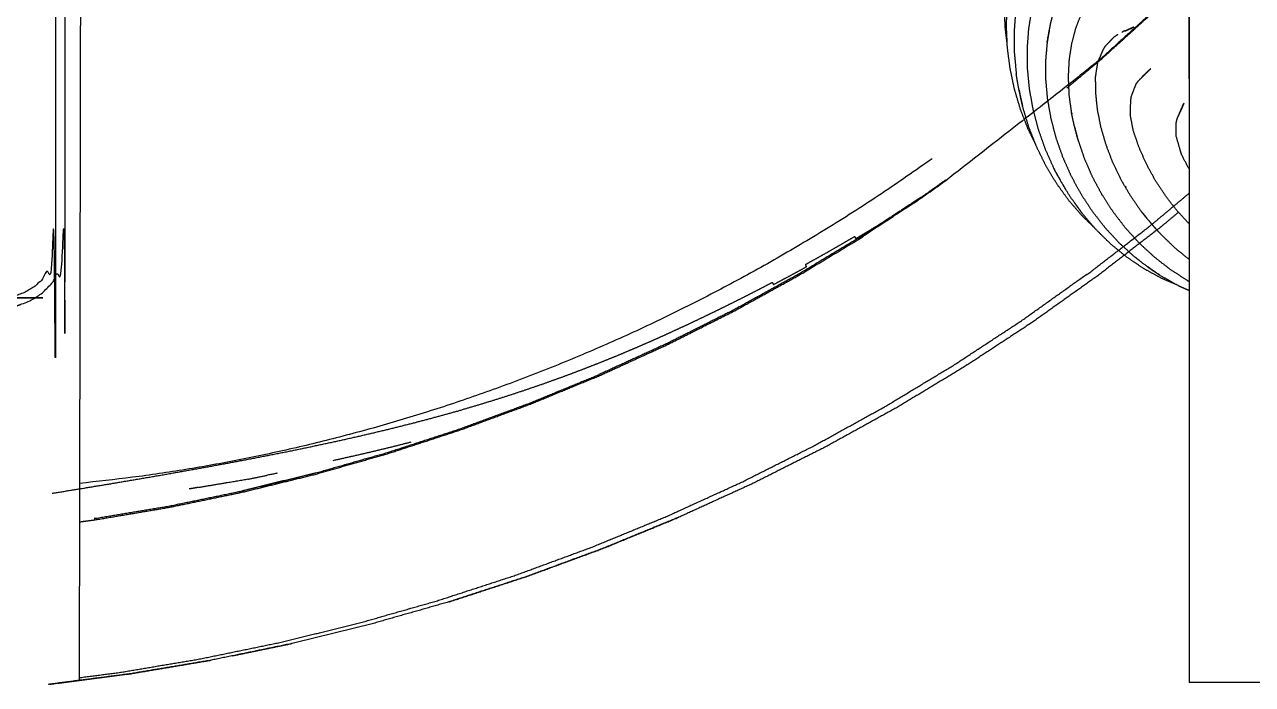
# Model space of a CAD drawing. Header units: millimetres. Extents: x 3429 to 24139, y -631 to 9878.
# Drawn here: x 8383.7 to 8445.8, y 3432.5 to 3465.8 of the extents above; entities that cross this region are included whole.
import ezdxf

# ---------------------------------------------------------------- set-up
doc = ezdxf.new("R2010")
doc.units = ezdxf.units.MM
doc.layers.add('multid_gorunus_3', color=23, linetype='Continuous', lineweight=13)
doc.layers.add('multid_gorunus_4', color=15, linetype='Continuous', lineweight=9)

# ---------------------------------------------------------------- blocks, each defined once
blk = doc.blocks.new('grup-2')
at = {"layer": 'multid_gorunus_3', "lineweight": -3}
for points, degree, knots in [([(2048.982, 6217.144), (2048.982, 6216.155), (2048.982, 6213.761), (2048.982, 6208.959), (2048.982, 6202.868), (2048.982, 6195.487), (2048.982, 6186.836), (2048.982, 6176.969), (2048.982, 6165.969), (2048.982, 6153.941), (2048.982, 6141.024), (2048.982, 6127.365), (2048.982, 6113.136), (2048.982, 6098.504), (2048.982, 6083.653), (2048.982, 6068.742), (2048.982, 6053.94), (2048.982, 6039.26), (2048.982, 6024.58), (2048.982, 6005.778), (2048.982, 5990.869), (2048.982, 5976.016), (2048.982, 5961.387), (2048.982, 5947.155), (2048.982, 5933.498), (2048.982, 5920.578), (2048.982, 5947.227), (2048.982, 5936.226), (2048.982, 5926.36), (2048.982, 5917.707), (2048.982, 5910.327), (2048.982, 5904.236), (2048.982, 5899.433), (2048.982, 5897.04), (2048.982, 5896.051)], 3, [200, 200, 200, 200, 215.285175, 230.934783, 246.910875, 263.16962, 279.661789, 296.333468, 313.127007, 329.982146, 346.837285, 363.630824, 380.302503, 396.794672, 413.053417, 429.029509, 444.679117, 459.964292, 475.249467, 490.899075, 506.875167, 523.133912, 539.62608, 556.29776, 573.091299, 589.946438, 606.801576, 623.595115, 640.266795, 656.758963, 673.017709, 688.9938, 704.643409, 719.928583, 719.928583, 719.928583, 719.928583]), ([(2177.357, 6034.773), (2177.67, 6034.738), (2177.983, 6034.703), (2178.271, 6034.601), (2178.558, 6034.5), (2178.812, 6034.339), (2179.067, 6034.179), (2179.279, 6033.968), (2179.492, 6033.758), (2179.654, 6033.505), (2179.816, 6033.252), (2179.92, 6032.965), (2180.024, 6032.678), (2180.062, 6032.366), (2180.099, 6032.053), (2180.024, 5970.278), (2180.236, 5918.509), (2180.201, 5918.196), (2180.166, 5917.883), (2180.065, 5917.595), (2179.963, 5917.308), (2179.803, 5917.054), (2179.642, 5916.799), (2179.432, 5916.587), (2179.221, 5916.374), (2178.968, 5916.212), (2178.715, 5916.05), (2178.429, 5915.946), (2178.142, 5915.842), (2177.829, 5915.804), (2177.517, 5915.767), (2143.248, 5915.627), (2108.978, 5915.487), (2108.666, 5915.521), (2108.353, 5915.556), (2108.065, 5915.658), (2107.777, 5915.76), (2107.523, 5915.92), (2107.269, 5916.08), (2107.057, 5916.291), (2106.844, 5916.501), (2106.682, 5916.754), (2106.52, 5917.007), (2106.415, 5917.294), (2106.311, 5917.581), (2106.274, 5917.893), (2106.237, 5918.206), (2106.393, 5959.982), (2106.1, 6031.751), (2106.134, 6032.063), (2106.169, 6032.376), (2106.271, 6032.664), (2106.373, 6032.951), (2106.533, 6033.206), (2106.693, 6033.46), (2106.904, 6033.672), (2107.115, 6033.885), (2107.367, 6034.047), (2107.62, 6034.209), (2107.907, 6034.313), (2108.194, 6034.417), (2108.506, 6034.455), (2108.819, 6034.492), (2143.088, 6034.633), (2177.357, 6034.773)], 2, [-16, -16, -16, -15, -15, -14, -14, -13, -13, -12, -12, -11, -11, -10, -10, -9, -9, -8, -8, -7, -7, -6, -6, -5, -5, -4, -4, -3, -3, -2, -2, -1, -1, 0, 0, 1, 1, 2, 2, 3, 3, 4, 4, 5, 5, 6, 6, 7, 7, 8, 8, 9, 9, 10, 10, 11, 11, 12, 12, 13, 13, 14, 14, 15, 15, 16, 16, 16]), ([(2177.357, 6034.773), (2177.67, 6034.738), (2177.983, 6034.703), (2178.271, 6034.601), (2178.558, 6034.5), (2178.812, 6034.339), (2179.067, 6034.179), (2179.279, 6033.968), (2179.492, 6033.758), (2179.654, 6033.505), (2179.816, 6033.252), (2179.92, 6032.965), (2180.024, 6032.678), (2180.062, 6032.366), (2180.099, 6032.053), (2180.024, 5970.278), (2180.236, 5918.509), (2180.201, 5918.196), (2180.166, 5917.883), (2180.065, 5917.595), (2179.963, 5917.308), (2179.803, 5917.054), (2179.642, 5916.799), (2179.432, 5916.587), (2179.221, 5916.374), (2178.968, 5916.212), (2178.715, 5916.05), (2178.429, 5915.946), (2178.142, 5915.842), (2177.829, 5915.804), (2177.517, 5915.767), (2143.248, 5915.627), (2108.978, 5915.487), (2108.666, 5915.521), (2108.353, 5915.556), (2108.065, 5915.658), (2107.777, 5915.76), (2107.523, 5915.92), (2107.269, 5916.08), (2107.057, 5916.291), (2106.844, 5916.501), (2106.682, 5916.754), (2106.52, 5917.007), (2106.415, 5917.294), (2106.311, 5917.581), (2106.274, 5917.893), (2106.237, 5918.206), (2106.393, 5959.982), (2106.1, 6031.751), (2106.134, 6032.063), (2106.169, 6032.376), (2106.271, 6032.664), (2106.373, 6032.951), (2106.533, 6033.206), (2106.693, 6033.46), (2106.904, 6033.672), (2107.115, 6033.885), (2107.367, 6034.047), (2107.62, 6034.209), (2107.907, 6034.313), (2108.194, 6034.417), (2108.506, 6034.455), (2108.819, 6034.492), (2143.088, 6034.633), (2177.357, 6034.773)], 2, [-16, -16, -16, -15, -15, -14, -14, -13, -13, -12, -12, -11, -11, -10, -10, -9, -9, -8, -8, -7, -7, -6, -6, -5, -5, -4, -4, -3, -3, -2, -2, -1, -1, 0, 0, 1, 1, 2, 2, 3, 3, 4, 4, 5, 5, 6, 6, 7, 7, 8, 8, 9, 9, 10, 10, 11, 11, 12, 12, 13, 13, 14, 14, 15, 15, 16, 16, 16]), ([(2178.097, 6035.19), (2177.727, 6035.232), (2177.357, 6035.273), (2143.086, 6035.132), (2108.815, 6034.992), (2108.445, 6034.948), (2108.076, 6034.904), (2107.736, 6034.781), (2107.397, 6034.658), (2107.098, 6034.466), (2106.799, 6034.274), (2106.55, 6034.023), (2106.301, 6033.772), (2106.112, 6033.471), (2105.922, 6033.171), (2105.802, 6032.831), (2105.682, 6032.491), (2105.641, 6032.121), (2105.6, 6031.75), (2105.893, 5959.98), (2105.737, 5918.202), (2105.781, 5917.832), (2105.825, 5917.462), (2105.948, 5917.123), (2106.071, 5916.784), (2106.263, 5916.485), (2106.455, 5916.186), (2106.706, 5915.937), (2106.957, 5915.688), (2107.257, 5915.499), (2107.558, 5915.309), (2107.898, 5915.189), (2108.238, 5915.069), (2108.608, 5915.028), (2108.978, 5914.987), (2143.25, 5915.127), (2177.521, 5915.267), (2177.89, 5915.311), (2178.26, 5915.355), (2178.599, 5915.478), (2178.938, 5915.601), (2179.237, 5915.793), (2179.536, 5915.985), (2179.785, 5916.236), (2180.035, 5916.487), (2180.224, 5916.788), (2180.413, 5917.088), (2180.534, 5917.428), (2180.654, 5917.769), (2180.695, 5918.139), (2180.736, 5918.509), (2180.524, 5970.28), (2180.599, 6032.057), (2180.555, 6032.427), (2180.511, 6032.797), (2180.388, 6033.136), (2180.265, 6033.475), (2180.073, 6033.774), (2179.881, 6034.073), (2179.63, 6034.322), (2179.379, 6034.571), (2179.078, 6034.761), (2178.778, 6034.95), (2178.438, 6035.07), (2178.097, 6035.19)], 2, [-16, -16, -16, -15, -15, -14, -14, -13, -13, -12, -12, -11, -11, -10, -10, -9, -9, -8, -8, -7, -7, -6, -6, -5, -5, -4, -4, -3, -3, -2, -2, -1, -1, 0, 0, 1, 1, 2, 2, 3, 3, 4, 4, 5, 5, 6, 6, 7, 7, 8, 8, 9, 9, 10, 10, 11, 11, 12, 12, 13, 13, 14, 14, 15, 15, 16, 16, 16]), ([(2178.097, 6035.19), (2177.727, 6035.232), (2177.357, 6035.273), (2143.086, 6035.132), (2108.815, 6034.992), (2108.445, 6034.948), (2108.076, 6034.904), (2107.736, 6034.781), (2107.397, 6034.658), (2107.098, 6034.466), (2106.799, 6034.274), (2106.55, 6034.023), (2106.301, 6033.772), (2106.112, 6033.471), (2105.922, 6033.171), (2105.802, 6032.831), (2105.682, 6032.491), (2105.641, 6032.121), (2105.6, 6031.75), (2105.893, 5959.98), (2105.737, 5918.202), (2105.781, 5917.832), (2105.825, 5917.462), (2105.948, 5917.123), (2106.071, 5916.784), (2106.263, 5916.485), (2106.455, 5916.186), (2106.706, 5915.937), (2106.957, 5915.688), (2107.257, 5915.499), (2107.558, 5915.309), (2107.898, 5915.189), (2108.238, 5915.069), (2108.608, 5915.028), (2108.978, 5914.987), (2143.25, 5915.127), (2177.521, 5915.267), (2177.89, 5915.311), (2178.26, 5915.355), (2178.599, 5915.478), (2178.938, 5915.601), (2179.237, 5915.793), (2179.536, 5915.985), (2179.785, 5916.236), (2180.035, 5916.487), (2180.224, 5916.788), (2180.413, 5917.088), (2180.534, 5917.428), (2180.654, 5917.769), (2180.695, 5918.139), (2180.736, 5918.509), (2180.524, 5970.28), (2180.599, 6032.057), (2180.555, 6032.427), (2180.511, 6032.797), (2180.388, 6033.136), (2180.265, 6033.475), (2180.073, 6033.774), (2179.881, 6034.073), (2179.63, 6034.322), (2179.379, 6034.571), (2179.078, 6034.761), (2178.778, 6034.95), (2178.438, 6035.07), (2178.097, 6035.19)], 2, [-16, -16, -16, -15, -15, -14, -14, -13, -13, -12, -12, -11, -11, -10, -10, -9, -9, -8, -8, -7, -7, -6, -6, -5, -5, -4, -4, -3, -3, -2, -2, -1, -1, 0, 0, 1, 1, 2, 2, 3, 3, 4, 4, 5, 5, 6, 6, 7, 7, 8, 8, 9, 9, 10, 10, 11, 11, 12, 12, 13, 13, 14, 14, 15, 15, 16, 16, 16]), ([(2048.982, 5931.728), (2049.856, 5930.872), (2050.73, 5930.016), (2052.106, 5928.769), (2053.483, 5927.523), (2054.336, 5926.809), (2061.276, 5921.398)], 2, [1.339793, 1.339793, 1.339793, 2, 2, 3, 3, 3.596962, 3.596962, 3.596962]), ([(2043.982, 5896.051), (2044.398, 5896.051), (2045.023, 5896.051), (2045.857, 5896.051), (2046.482, 5896.051), (2047.107, 5896.051), (2047.94, 5896.051), (2048.565, 5896.051), (2048.982, 5896.051)], 3, [0, 0, 0, 0, 0.75, 1.125, 1.5, 1.875, 2.25, 3, 3, 3, 3])]:
    blk.add_open_spline(points, degree=degree, knots=knots, dxfattribs=at)
at = {"layer": 'multid_gorunus_4', "lineweight": -3}
blk.add_lwpolyline([(2104.486, 6217.191), (2105.059, 5896.203)], dxfattribs=at)
for points, knots in [([(2055.642, 5935.218), (2055.907, 5934.854), (2056.172, 5934.49), (2056.404, 5934.09), (2056.637, 5933.689), (2056.833, 5933.257), (2057.03, 5932.825), (2057.19, 5932.365), (2057.349, 5931.905), (2057.469, 5931.422), (2057.589, 5930.938), (2057.668, 5930.437), (2057.747, 5929.935), (2057.784, 5929.42), (2057.821, 5928.905), (2057.815, 5928.382), (2057.809, 5927.858), (2057.761, 5927.331), (2057.712, 5926.805)], [-1, -1, -1, 0, 0, 1, 1, 2, 2, 3, 3, 4, 4, 5, 5, 6, 6, 7, 7, 8, 8, 8]), ([(2058.164, 5928.275), (2058.216, 5928.708), (2058.269, 5929.14), (2058.29, 5929.678), (2058.311, 5930.216), (2058.288, 5930.754), (2058.266, 5931.293), (2058.201, 5931.826), (2058.135, 5932.36), (2058.027, 5932.884), (2057.919, 5933.408), (2057.769, 5933.917), (2057.619, 5934.426)], [-0.812812, -0.812812, -0.812812, 0, 0, 1, 1, 2, 2, 3, 3, 4, 4, 5, 5, 5]), ([(2055.157, 5926.083), (2054.316, 5926.786), (2053.475, 5927.49), (2052.097, 5928.737), (2050.72, 5929.984), (2049.851, 5930.836), (2048.982, 5931.687)], [28.411093, 28.411093, 28.411093, 29, 29, 30, 30, 30.656174, 30.656174, 30.656174]), ([(2054.917, 5924.843), (2054.977, 5925.301), (2055.036, 5925.759), (2055.055, 5926.207), (2055.073, 5926.654), (2055.051, 5927.084), (2055.028, 5927.515), (2054.967, 5927.923), (2054.905, 5928.331), (2054.805, 5928.713), (2054.706, 5929.094), (2054.57, 5929.444), (2054.435, 5929.794), (2054.253, 5930.087), (2054.071, 5930.379), (2053.833, 5930.597), (2053.595, 5930.815), (2053.493, 5930.897), (2053.392, 5930.978), (2053.095, 5931.104), (2052.799, 5931.23), (2052.689, 5931.262), (2052.579, 5931.294), (2052.471, 5931.309), (2052.363, 5931.325), (2052.27, 5931.346), (2052.178, 5931.367)], [-8, -8, -8, -7, -7, -6, -6, -5, -5, -4, -4, -3, -3, -2, -2, -1, -1, 0, 0, 1, 1, 2, 2, 3, 3, 4, 4, 5, 5, 5]), ([(2056.39, 5931.768), (2056.546, 5931.343), (2056.702, 5930.917), (2056.82, 5930.465), (2056.938, 5930.013), (2057.016, 5929.539), (2057.094, 5929.065), (2057.13, 5928.574), (2057.166, 5928.083), (2057.161, 5927.58), (2057.155, 5927.076), (2057.107, 5926.567), (2057.059, 5926.057), (2056.968, 5925.545), (2056.876, 5925.034), (2056.743, 5924.526), (2056.61, 5924.018), (2056.435, 5923.519), (2056.26, 5923.02), (2056.044, 5922.535), (2055.828, 5922.05)], [0, 0, 0, 1, 1, 2, 2, 3, 3, 4, 4, 5, 5, 6, 6, 7, 7, 8, 8, 9, 9, 10, 10, 10]), ([(2056.733, 5923.238), (2056.922, 5923.624), (2057.111, 5924.01), (2057.304, 5924.506), (2057.497, 5925.002), (2057.65, 5925.516), (2057.802, 5926.03), (2057.913, 5926.557), (2058.023, 5927.083), (2058.091, 5927.617), (2058.159, 5928.151), (2058.183, 5928.687), (2058.207, 5929.224), (2058.188, 5929.757), (2058.169, 5930.29)], [-0.814408, -0.814408, -0.814408, 0, 0, 1, 1, 2, 2, 3, 3, 4, 4, 5, 5, 6, 6, 6]), ([(2056.041, 5928.991), (2056.06, 5928.906), (2056.078, 5928.821), (2056.116, 5928.6), (2056.153, 5928.379), (2056.073, 5928.816), (2055.993, 5929.254), (2055.941, 5929.465), (2055.89, 5929.676)], [-2.197898, -2.197898, -2.197898, -2, -2, -1, -1, 0, 0, 1, 1, 1]), ([(2052.231, 5928.954), (2052.089, 5929.02), (2051.946, 5929.086), (2051.855, 5929.123), (2051.764, 5929.161), (2051.998, 5929.057), (2052.231, 5928.954)], [0.544849, 0.544849, 0.544849, 1, 1, 2, 2, 2.75488, 2.75488, 2.75488]), ([(2051.383, 5919.834), (2051.665, 5920.241), (2051.946, 5920.648), (2052.192, 5921.07), (2052.437, 5921.493), (2052.643, 5921.927), (2052.85, 5922.361), (2053.016, 5922.801), (2053.183, 5923.241), (2053.309, 5923.681), (2053.435, 5924.122), (2053.52, 5924.556), (2053.606, 5924.991), (2053.65, 5925.415), (2053.694, 5925.838), (2053.698, 5926.246), (2053.702, 5926.653), (2053.646, 5927.021), (2053.589, 5927.388), (2053.456, 5927.698), (2053.323, 5928.008), (2053.261, 5928.112), (2053.198, 5928.215), (2052.976, 5928.447), (2052.755, 5928.68), (2052.664, 5928.738), (2052.573, 5928.797)], [-10, -10, -10, -9, -9, -8, -8, -7, -7, -6, -6, -5, -5, -4, -4, -3, -3, -2, -2, -1, -1, 0, 0, 1, 1, 2, 2, 3, 3, 3]), ([(2056.153, 5928.379), (2056.192, 5927.92), (2056.232, 5927.462), (2056.23, 5926.987), (2056.229, 5926.512), (2056.185, 5926.027), (2056.141, 5925.542), (2056.055, 5925.051), (2055.969, 5924.561), (2055.841, 5924.07), (2055.712, 5923.579), (2055.542, 5923.093), (2055.372, 5922.608), (2055.162, 5922.132), (2054.951, 5921.657), (2054.701, 5921.198), (2054.451, 5920.738), (2054.163, 5920.299), (2053.875, 5919.86), (2053.552, 5919.446), (2053.229, 5919.031), (2052.872, 5918.647), (2052.516, 5918.262), (2052.129, 5917.911), (2051.742, 5917.56)], [0, 0, 0, 1, 1, 2, 2, 3, 3, 4, 4, 5, 5, 6, 6, 7, 7, 8, 8, 9, 9, 10, 10, 11, 11, 12, 12, 12]), ([(2048.981, 5919.225), (2049.287, 5919.558), (2049.594, 5919.891), (2049.888, 5920.271), (2050.183, 5920.651), (2050.443, 5921.048), (2050.702, 5921.445), (2050.924, 5921.853), (2051.145, 5922.262), (2051.328, 5922.677), (2051.511, 5923.091), (2051.654, 5923.508), (2051.797, 5923.924), (2051.873, 5924.321), (2051.949, 5924.719), (2051.937, 5925.084), (2051.925, 5925.449), (2051.909, 5925.562), (2051.893, 5925.675), (2051.772, 5925.985), (2051.652, 5926.296), (2051.591, 5926.374), (2051.531, 5926.453), (2051.293, 5926.695), (2051.055, 5926.938), (2050.985, 5926.999), (2050.916, 5927.06), (2051.113, 5926.865), (2051.31, 5926.669)], [-7.931761, -7.931761, -7.931761, -7, -7, -6, -6, -5, -5, -4, -4, -3, -3, -2, -2, -1, -1, 0, 0, 1, 1, 2, 2, 3, 3, 4, 4, 5, 5, 5.831608, 5.831608, 5.831608]), ([(2057.566, 5925.969), (2057.547, 5925.862), (2057.528, 5925.756), (2057.459, 5925.452), (2057.389, 5925.148), (2057.501, 5925.671), (2057.614, 5926.193), (2057.663, 5926.499), (2057.712, 5926.805)], [-2.202998, -2.202998, -2.202998, -2, -2, -1, -1, 0, 0, 1, 1, 1]), ([(2048.981, 5921.996), (2049.165, 5922.345), (2049.349, 5922.694), (2049.386, 5922.813), (2049.424, 5922.933), (2049.529, 5923.298), (2049.634, 5923.663), (2049.629, 5924.014), (2049.624, 5924.366), (2049.601, 5924.455), (2049.579, 5924.543), (2049.445, 5924.855), (2049.311, 5925.167), (2049.271, 5925.244), (2049.231, 5925.321), (2049.332, 5925.094), (2049.434, 5924.868)], [-0.9185, -0.9185, -0.9185, 0, 0, 1, 1, 2, 2, 3, 3, 4, 4, 5, 5, 6, 6, 6.744493, 6.744493, 6.744493]), ([(2053.763, 5919.024), (2054.066, 5919.316), (2054.37, 5919.609), (2054.712, 5920.004), (2055.054, 5920.399), (2055.362, 5920.826), (2055.671, 5921.253), (2055.945, 5921.709), (2056.218, 5922.165), (2056.453, 5922.644), (2056.688, 5923.124), (2056.884, 5923.623), (2057.08, 5924.122), (2057.234, 5924.635), (2057.389, 5925.148)], [-0.815806, -0.815806, -0.815806, 0, 0, 1, 1, 2, 2, 3, 3, 4, 4, 5, 5, 6, 6, 6]), ([(2054.753, 5924.091), (2054.734, 5924.002), (2054.715, 5923.914), (2054.656, 5923.691), (2054.596, 5923.469), (2054.714, 5923.936), (2054.832, 5924.404), (2054.875, 5924.623), (2054.917, 5924.843), (2054.909, 5924.807), (2054.901, 5924.771)], [-2.189886, -2.189886, -2.189886, -2, -2, -1, -1, 0, 0, 1, 1, 1.07712, 1.07712, 1.07712]), ([(2054.596, 5923.469), (2054.437, 5923.002), (2054.278, 5922.535), (2054.078, 5922.075), (2053.878, 5921.615), (2053.638, 5921.167), (2053.399, 5920.719), (2053.121, 5920.288), (2052.843, 5919.857), (2052.529, 5919.447), (2052.215, 5919.037), (2051.868, 5918.654), (2051.52, 5918.271), (2051.141, 5917.919), (2050.762, 5917.567), (2050.355, 5917.249), (2049.947, 5916.931), (2049.515, 5916.652), (2049.082, 5916.372), (2049.032, 5916.346), (2048.981, 5916.32)], [0, 0, 0, 1, 1, 2, 2, 3, 3, 4, 4, 5, 5, 6, 6, 7, 7, 8, 8, 9, 9, 9.111114, 9.111114, 9.111114]), ([(2054.796, 5920.327), (2054.766, 5920.28), (2054.735, 5920.234), (2054.554, 5919.985), (2054.372, 5919.736), (2054.682, 5920.167), (2054.991, 5920.598), (2055.264, 5921.055), (2055.538, 5921.511), (2055.683, 5921.781), (2055.828, 5922.05), (2055.574, 5921.585), (2055.319, 5921.119), (2055.316, 5921.114), (2055.313, 5921.11)], [-3.10475, -3.10475, -3.10475, -3, -3, -2, -2, -1, -1, 0, 0, 1, 1, 2, 2, 2.009616, 2.009616, 2.009616]), ([(2105.039, 5904.162), (2104.646, 5904.213), (2104.253, 5904.265), (2102.387, 5904.579), (2100.521, 5904.894), (2098.663, 5905.278), (2096.804, 5905.662), (2094.958, 5906.116), (2093.111, 5906.569), (2091.283, 5907.091), (2089.454, 5907.613), (2087.649, 5908.202), (2085.844, 5908.791), (2084.064, 5909.446), (2082.285, 5910.102), (2080.534, 5910.823), (2078.784, 5911.543), (2077.064, 5912.328), (2075.345, 5913.113), (2073.66, 5913.961), (2071.974, 5914.809), (2070.326, 5915.719), (2068.677, 5916.629), (2067.068, 5917.599), (2065.458, 5918.569), (2065.463, 5918.578), (2065.467, 5918.588), (2063.9, 5919.617), (2062.332, 5920.645), (2061.804, 5921.022), (2061.276, 5921.398)], [12.789618, 12.789618, 12.789618, 13, 13, 14, 14, 15, 15, 16, 16, 17, 17, 18, 18, 19, 19, 20, 20, 21, 21, 22, 22, 23, 23, 24, 24, 25, 25, 26, 26, 26.346737, 26.346737, 26.346737]), ([(2061.287, 5921.429), (2061.812, 5921.055), (2062.337, 5920.681), (2063.903, 5919.653), (2065.47, 5918.625), (2067.079, 5917.655), (2068.687, 5916.686), (2070.334, 5915.777), (2071.982, 5914.868), (2073.666, 5914.02), (2075.35, 5913.173), (2077.068, 5912.388), (2078.786, 5911.604)], [5.655226, 5.655226, 5.655226, 6, 6, 7, 7, 8, 8, 9, 9, 10, 10, 11, 11, 11]), ([(2105.059, 5896.288), (2104.011, 5896.424), (2102.964, 5896.561), (2100.938, 5896.902), (2098.912, 5897.244), (2096.894, 5897.661), (2094.877, 5898.078), (2092.874, 5898.57), (2090.87, 5899.062), (2088.886, 5899.628), (2086.902, 5900.194), (2084.943, 5900.833), (2082.985, 5901.472), (2081.054, 5902.184), (2079.123, 5902.895), (2077.224, 5903.677), (2075.324, 5904.459), (2073.459, 5905.31), (2071.593, 5906.162), (2069.765, 5907.082), (2067.936, 5908.002), (2066.147, 5908.989), (2064.359, 5909.977), (2062.612, 5911.029), (2060.866, 5912.082), (2059.165, 5913.198), (2057.463, 5914.314), (2055.81, 5915.493), (2054.157, 5916.671), (2054.147, 5916.662), (2054.138, 5916.653), (2052.534, 5917.893), (2050.931, 5919.132), (2049.956, 5919.947), (2048.982, 5920.763)], [80.483502, 80.483502, 80.483502, 81, 81, 82, 82, 83, 83, 84, 84, 85, 85, 86, 86, 87, 87, 88, 88, 89, 89, 90, 90, 91, 91, 92, 92, 93, 93, 94, 94, 95, 95, 96, 96, 96.628571, 96.628571, 96.628571]), ([(2049.515, 5919.806), (2049.938, 5919.452), (2050.361, 5919.098), (2051.965, 5917.858), (2053.569, 5916.618), (2055.224, 5915.439), (2056.878, 5914.26), (2058.58, 5913.143), (2060.283, 5912.026), (2062.03, 5910.972), (2063.778, 5909.919), (2065.568, 5908.931), (2067.358, 5907.944), (2069.188, 5907.023), (2071.018, 5906.102), (2072.884, 5905.25), (2074.751, 5904.398)], [3.727288, 3.727288, 3.727288, 4, 4, 5, 5, 6, 6, 7, 7, 8, 8, 9, 9, 10, 10, 11, 11, 11]), ([(2049.611, 5916.141), (2049.994, 5916.305), (2050.376, 5916.469), (2050.825, 5916.714), (2051.275, 5916.96), (2051.702, 5917.249), (2052.13, 5917.539), (2052.533, 5917.869), (2052.936, 5918.198), (2053.311, 5918.566), (2053.685, 5918.934), (2054.029, 5919.335), (2054.372, 5919.736)], [-0.817831, -0.817831, -0.817831, 0, 0, 1, 1, 2, 2, 3, 3, 4, 4, 5, 5, 5]), ([(2050.992, 5919.359), (2050.87, 5919.211), (2050.749, 5919.063), (2050.585, 5918.885), (2050.421, 5918.707), (2050.753, 5919.087), (2051.085, 5919.466), (2051.234, 5919.65), (2051.383, 5919.834), (2051.319, 5919.757), (2051.256, 5919.68)], [-2.383927, -2.383927, -2.383927, -2, -2, -1, -1, 0, 0, 1, 1, 1.199668, 1.199668, 1.199668]), ([(2106.415, 5905.608), (2105.737, 5905.718), (2105.059, 5905.828), (2104.36, 5905.943), (2103.661, 5906.058), (2102.946, 5906.179), (2102.232, 5906.299), (2101.506, 5906.424), (2100.78, 5906.549), (2100.047, 5906.679), (2099.314, 5906.808), (2098.58, 5906.942), (2097.845, 5907.076), (2097.114, 5907.214), (2096.382, 5907.352), (2095.659, 5907.493), (2094.935, 5907.635), (2094.223, 5907.78), (2093.511, 5907.926), (2092.816, 5908.074), (2092.121, 5908.222), (2091.448, 5908.373), (2090.775, 5908.524), (2090.126, 5908.678), (2089.478, 5908.831), (2088.855, 5908.987), (2088.232, 5909.143), (2087.632, 5909.301), (2087.032, 5909.46), (2086.455, 5909.62), (2085.878, 5909.781), (2085.322, 5909.945), (2084.766, 5910.109), (2084.228, 5910.276), (2083.689, 5910.444), (2083.167, 5910.614), (2082.646, 5910.784), (2082.14, 5910.957), (2081.634, 5911.13), (2081.141, 5911.306), (2080.649, 5911.482), (2080.17, 5911.662), (2079.691, 5911.841), (2079.223, 5912.024), (2078.755, 5912.206), (2078.296, 5912.393), (2077.838, 5912.579), (2077.387, 5912.768), (2076.937, 5912.958), (2076.494, 5913.151), (2076.05, 5913.344), (2075.612, 5913.541), (2075.174, 5913.739), (2074.74, 5913.939), (2074.305, 5914.14), (2073.873, 5914.345), (2073.441, 5914.55), (2073.012, 5914.759), (2072.582, 5914.967), (2072.154, 5915.18), (2071.727, 5915.392), (2071.301, 5915.609), (2070.876, 5915.825), (2070.453, 5916.045), (2070.03, 5916.265), (2070.008, 5916.206), (2069.986, 5916.148), (2069.565, 5916.373), (2069.144, 5916.597), (2068.725, 5916.826), (2068.307, 5917.055), (2068.33, 5917.113), (2068.353, 5917.17), (2067.937, 5917.401), (2067.522, 5917.633), (2067.109, 5917.869), (2066.695, 5918.104), (2066.285, 5918.343), (2065.874, 5918.582), (2065.85, 5918.527), (2065.826, 5918.471), (2065.417, 5918.715), (2065.009, 5918.958), (2064.69, 5919.152), (2064.371, 5919.346)], [34, 34, 34, 35, 35, 36, 36, 37, 37, 38, 38, 39, 39, 40, 40, 41, 41, 42, 42, 43, 43, 44, 44, 45, 45, 46, 46, 47, 47, 48, 48, 49, 49, 50, 50, 51, 51, 52, 52, 53, 53, 54, 54, 55, 55, 56, 56, 57, 57, 58, 58, 59, 59, 60, 60, 61, 61, 62, 62, 63, 63, 64, 64, 65, 65, 66, 66, 67, 67, 68, 68, 69, 69, 70, 70, 71, 71, 72, 72, 73, 73, 74, 74, 75, 75, 75.784969, 75.784969, 75.784969]), ([(2051.117, 5917.086), (2051.015, 5917.009), (2050.913, 5916.932), (2050.663, 5916.764), (2050.412, 5916.596), (2050.839, 5916.893), (2051.266, 5917.189), (2051.504, 5917.375), (2051.742, 5917.56)], [-2.24602, -2.24602, -2.24602, -2, -2, -1, -1, 0, 0, 1, 1, 1]), ([(2048.982, 5915.846), (2049.247, 5915.965), (2049.512, 5916.085), (2049.962, 5916.34), (2050.412, 5916.596)], [3.433736, 3.433736, 3.433736, 4, 4, 5, 5, 5]), ([(2093.078, 5906.641), (2094.925, 5906.188), (2096.772, 5905.735), (2096.783, 5905.731), (2096.795, 5905.727), (2094.949, 5906.181), (2093.103, 5906.634), (2091.276, 5907.155), (2089.449, 5907.676), (2087.645, 5908.265), (2085.841, 5908.854), (2084.063, 5909.509), (2082.285, 5910.164), (2080.536, 5910.884), (2078.786, 5911.604), (2078.786, 5911.604), (2078.786, 5911.604)], [-5.999619, -5.999619, -5.999619, -5, -5, -4, -4, -3, -3, -2, -2, -1, -1, 0, 0, 1, 1, 1.006721, 1.006721, 1.006721]), ([(2088.303, 5908.183), (2088.932, 5908.025), (2089.561, 5907.867), (2090.214, 5907.712), (2090.868, 5907.557), (2091.548, 5907.405), (2092.228, 5907.252)], [549, 549, 549, 550, 550, 551, 551, 552, 552, 552]), ([(2095.056, 5906.618), (2095.057, 5906.616), (2095.057, 5906.614), (2095.323, 5906.562), (2095.588, 5906.511)], [555.25338, 555.25338, 555.25338, 556, 556, 556.362918, 556.362918, 556.362918]), ([(2099.019, 5905.907), (2098.509, 5905.993), (2098, 5906.078), (2097.259, 5906.203), (2096.517, 5906.329), (2096.518, 5906.326), (2096.518, 5906.323), (2096.053, 5906.417), (2095.588, 5906.511)], [32.315155, 32.315155, 32.315155, 33, 33, 34, 34, 35, 35, 35.637096, 35.637096, 35.637096]), ([(2104.288, 5904.332), (2104.278, 5904.333), (2104.268, 5904.334), (2102.386, 5904.65), (2100.504, 5904.965), (2098.638, 5905.35), (2096.772, 5905.735), (2096.766, 5905.735), (2096.76, 5905.736)], [46.994849, 46.994849, 46.994849, 47, 47, 48, 48, 49, 49, 49.302781, 49.302781, 49.302781]), ([(2086.363, 5900.123), (2086.35, 5900.126), (2086.337, 5900.13), (2084.377, 5900.77), (2082.417, 5901.409), (2080.485, 5902.121), (2078.553, 5902.833), (2076.652, 5903.615), (2074.751, 5904.398), (2074.764, 5904.394), (2074.776, 5904.39), (2076.677, 5903.608), (2078.578, 5902.825), (2080.51, 5902.114), (2082.442, 5901.402), (2084.403, 5900.762), (2086.363, 5900.123), (2088.348, 5899.556), (2090.334, 5898.99), (2092.342, 5898.497), (2094.35, 5898.004), (2096.378, 5897.586), (2098.407, 5897.168), (2100.453, 5896.825), (2102.5, 5896.482), (2104.562, 5896.215), (2106.624, 5895.948)], [-5.00657, -5.00657, -5.00657, -5, -5, -4, -4, -3, -3, -2, -2, -1, -1, 0, 0, 1, 1, 2, 2, 3, 3, 4, 4, 5, 5, 6, 6, 7, 7, 7]), ([(2097.318, 5897.393), (2095.818, 5897.703), (2094.318, 5898.012), (2094.318, 5898.012), (2094.318, 5898.012)], [12.2580577, 12.2580577, 12.2580577, 13, 13, 13.0000784, 13.0000784, 13.0000784]), ([(2106.547, 5895.958), (2106.524, 5895.96), (2106.501, 5895.963), (2104.463, 5896.228), (2102.425, 5896.493), (2100.399, 5896.834), (2098.374, 5897.175)], [9.987912, 9.987912, 9.987912, 10, 10, 11, 11, 11.996871, 11.996871, 11.996871])]:
    blk.add_open_spline(points, degree=2, knots=knots, dxfattribs=at)
for points in [[(2052.228, 5928.984), (2052.305, 5928.936), (2052.383, 5928.887)], [(2056.059, 5928.908), (2056.058, 5928.906), (2056.057, 5928.903)], [(2056.058, 5928.897), (2056.059, 5928.9), (2056.06, 5928.903)], [(2056.079, 5928.819), (2056.077, 5928.812), (2056.075, 5928.805)], [(2056.08, 5928.811), (2056.078, 5928.802), (2056.077, 5928.794)], [(2056.078, 5928.791), (2056.079, 5928.798), (2056.081, 5928.805)], [(2056.112, 5928.623), (2056.11, 5928.62), (2056.109, 5928.617)], [(2051.284, 5926.731), (2051.327, 5926.674), (2051.371, 5926.616)], [(2057.458, 5925.469), (2057.468, 5925.502), (2057.478, 5925.535)], [(2049.458, 5924.88), (2049.481, 5924.796), (2049.504, 5924.712)], [(2054.866, 5924.638), (2054.87, 5924.642), (2054.874, 5924.646)], [(2054.895, 5924.744), (2054.899, 5924.758), (2054.903, 5924.771)], [(2054.906, 5924.787), (2054.904, 5924.779), (2054.901, 5924.771)], [(2054.919, 5924.873), (2054.924, 5924.891), (2054.928, 5924.909)], [(2054.921, 5924.877), (2054.92, 5924.875), (2054.919, 5924.874)], [(2054.925, 5924.906), (2054.926, 5924.907), (2054.928, 5924.909)], [(2054.203, 5922.363), (2054.203, 5922.363), (2054.204, 5922.364)], [(2054.218, 5922.387), (2054.215, 5922.385), (2054.211, 5922.382)], [(2052.225, 5921.137), (2052.196, 5921.099), (2052.167, 5921.06)], [(2052.304, 5921.265), (2052.32, 5921.289), (2052.335, 5921.314)], [(2052.332, 5921.313), (2052.334, 5921.314), (2052.335, 5921.314)], [(2051.184, 5919.593), (2051.153, 5919.555), (2051.121, 5919.517)], [(2051.121, 5919.517), (2051.125, 5919.518), (2051.128, 5919.519)], [(2051.177, 5919.59), (2051.184, 5919.593), (2051.191, 5919.597)], [(2051.289, 5919.713), (2051.244, 5919.663), (2051.2, 5919.612)], [(2051.2, 5919.612), (2051.211, 5919.624), (2051.223, 5919.637)], [(2051.289, 5919.713), (2051.272, 5919.697), (2051.256, 5919.68)], [(2050.908, 5919.264), (2050.913, 5919.266), (2050.917, 5919.268)], [(2050.942, 5919.298), (2050.94, 5919.298), (2050.938, 5919.297)], [(2050.421, 5918.707), (2050.057, 5918.356), (2049.692, 5918.004)], [(2049.692, 5918.004), (2049.337, 5917.715), (2048.981, 5917.427)], [(2051.052, 5917.041), (2051.061, 5917.046), (2051.071, 5917.051)], [(2099.019, 5905.907), (2099.254, 5905.865), (2099.489, 5905.823)]]:
    blk.add_open_spline(points, degree=2, dxfattribs=at)
blk.add_rational_spline([(2061.952, 5922.513), (2081.706, 5908.426), (2105.034, 5906.104)], [0.868988865475, 0.880863228622, 0.946023797101], degree=2, dxfattribs=at)

msp = doc.modelspace()

# ---------------------------------------------------------------- block references
at = {"xscale": -1}
msp.add_blockref('grup-2', (10491.554, -2463.465), dxfattribs=at)

doc.saveas('drawing.dxf')
